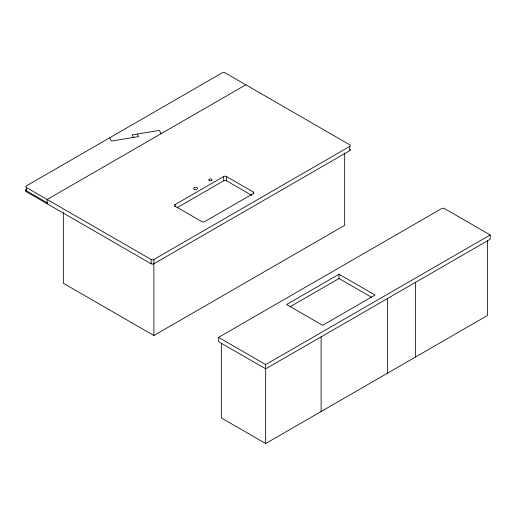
<?xml version="1.0" encoding="UTF-8"?>
<svg xmlns="http://www.w3.org/2000/svg" width="516" height="516" viewBox="0 0 516 516"><rect width="100%" height="100%" fill="white"/><g stroke="black" fill="none" stroke-linecap="round" stroke-linejoin="round"><path stroke-width="0.77" d="M245.816 84.798L47.162 199.486L47.162 203.755M175.072 204.588L223.699 176.517A1.961 1.129 0 0 1 226.466 176.517L253.266 191.984A1.961 1.129 0 0 1 253.266 193.584L204.639 221.661A1.961 1.129 0 0 1 201.866 221.661L175.072 206.187A1.961 1.129 0 0 1 175.072 204.588L175.072 206.722M177.156 207.651L223.699 180.781A1.961 1.129 0 0 1 226.466 180.781L251.892 195.461M26.374 187.482L151.111 259.496A1.961 1.129 0 0 0 153.878 259.496L349.758 146.409A1.961 1.129 0 0 0 349.758 144.809L225.028 72.795A1.961 1.129 0 0 0 222.254 72.795L26.374 185.883A1.961 1.129 0 0 0 26.374 187.482L26.374 191.752L151.111 263.766A1.961 1.129 0 0 0 153.878 263.766L349.758 150.678A1.961 1.129 0 0 0 350.067 149.311M63.333 212.573L63.333 283.239L153.878 335.516L344.675 225.357L344.675 153.084M218.558 337.38L441.69 208.554A1.961 1.129 0 0 1 444.463 208.554L490.2 234.961L490.2 239.23L265.675 368.856L218.558 341.65L218.558 337.38L265.675 364.586L490.2 234.961M339.018 274.235L286.586 304.511L322.616 325.312L375.055 295.042L339.018 274.235L339.018 278.505L290.031 306.781M221.332 343.25L221.332 417.934L265.675 443.534L487.427 315.508L487.427 240.83M339.018 278.505L371.585 297.306M47.162 202.756L26.374 190.752A1.961 1.129 0 0 1 26.064 189.385M161.069 133.728L159.425 130.406L132.264 134.889L133.515 137.424M137.288 134.057L138.54 136.592L111.379 141.074L109.734 137.753M415.361 282.439L415.361 357.117M387.639 298.442L387.639 373.126M349.758 146.409L349.758 150.678M321.113 336.845L321.113 411.529M265.675 364.586L265.675 443.534M253.266 191.984L253.266 193.41M226.466 176.517L226.466 180.781M223.699 176.517L223.699 180.781M153.878 259.496L153.878 335.516M151.111 259.496L151.111 263.766M25.8 189.953L25.8 190.952M26.374 191.752A1.961 1.129 0.2 0 1 26.064 190.378M194.648 189.366A1.961 1.129 0 0 0 197.589 188.385A1.961 1.129 0 0 0 194.648 187.405A1.961 1.129 0 0 0 194.648 189.366M209.257 180.516A1.632 0.942 0 0 0 211.992 180.09A1.632 0.942 0 0 0 209.993 178.936A1.632 0.942 0 0 0 209.257 180.516"/></g></svg>
